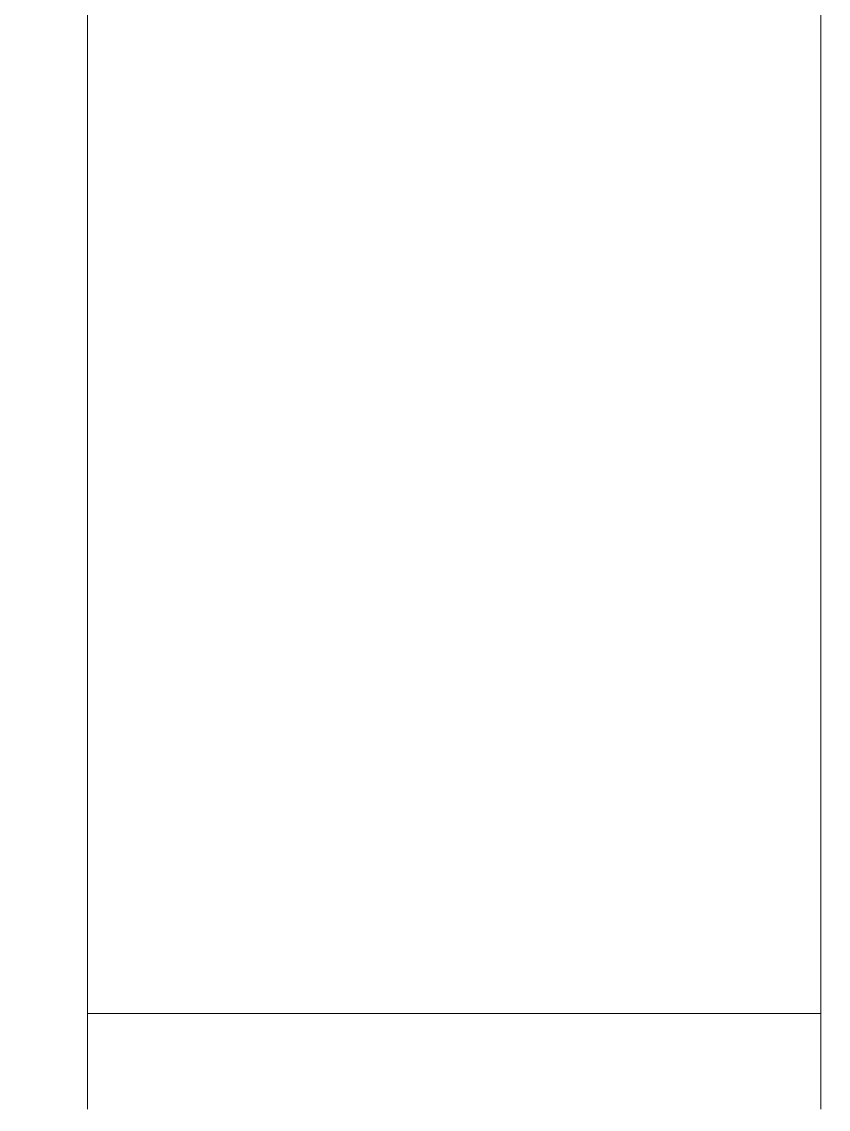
# Model space of a CAD drawing. Header units: millimetres. Extents: x 1359 to 3577, y 1333 to 3557.
# Drawn here: x 2806.38 to 2829.49, y 3203.63 to 3234.78 of the extents above; entities that cross this region are included whole.
import ezdxf

# ---------------------------------------------------------------- set-up
doc = ezdxf.new("R2010")
doc.units = ezdxf.units.MM
doc.set_wipeout_variables(frame=1)
doc.layers.add('000-PI-Oprema', color=30, linetype='Continuous', lineweight=5)
doc.layers.add('002-PI-Kabelska kanalica', color=150, linetype='Continuous')

# ---------------------------------------------------------------- blocks, each defined once
blk = doc.blocks.new('S7-1500 DQ HF - 6ES7522-1BL01-0AB0')
blk.add_wipeout([(0, 147), (34.8, 147), (34.8, 0), (0, 0)])
at = {"layer": '000-PI-Oprema', "color": 0, "linetype": 'ByBlock', "lineweight": 0}
blk.add_line((27.9, 23.296), (6.9, 23.296), dxfattribs=at)
for points in [[(6.9, 129.52), (6.9, 127.497), (6.9, 118.948), (6.9, 105.802), (6.9, 91.235), (6.9, 77.025), (6.9, 62.731), (6.9, 47.245), (6.9, 34.486), (6.9, 25.605), (6.9, 21.348), (6.9, 20.55)], [(27.9, 129.52), (27.9, 127.497), (27.9, 118.948), (27.9, 105.802), (27.9, 91.235), (27.9, 77.025), (27.9, 62.731), (27.9, 47.245), (27.9, 34.486), (27.9, 25.605), (27.9, 21.348), (27.9, 20.55)]]:
    blk.add_open_spline(points, degree=3, knots=[0, 0, 0, 0, 0.055935, 0.236292, 0.362833, 0.457376, 0.627551, 0.756032, 0.883059, 0.978086, 1, 1, 1, 1], dxfattribs=at)
blk = doc.blocks.new('6ES7590-1AB60-0AA0-montažna za 1500')
for p, q in [((46379.794, 47032.687), (46179.794, 47032.687)), ((46379.794, 47032.387), (46179.794, 47032.387))]:
    blk.add_line(p, q)

msp = doc.modelspace()

# ---------------------------------------------------------------- block references
msp.add_blockref('6ES7590-1AB60-0AA0-montažna za 1500', (-43423.223, -43814.604))

# ---------------------------------------------------------------- next in the draw order: block references
at = {"layer": '002-PI-Kabelska kanalica', "color": 0, "linetype": 'ByBlock', "lineweight": 0}
msp.add_blockref('S7-1500 DQ HF - 6ES7522-1BL01-0AB0', (2801.371, 3183.083), dxfattribs=at)

doc.saveas('drawing.dxf')
